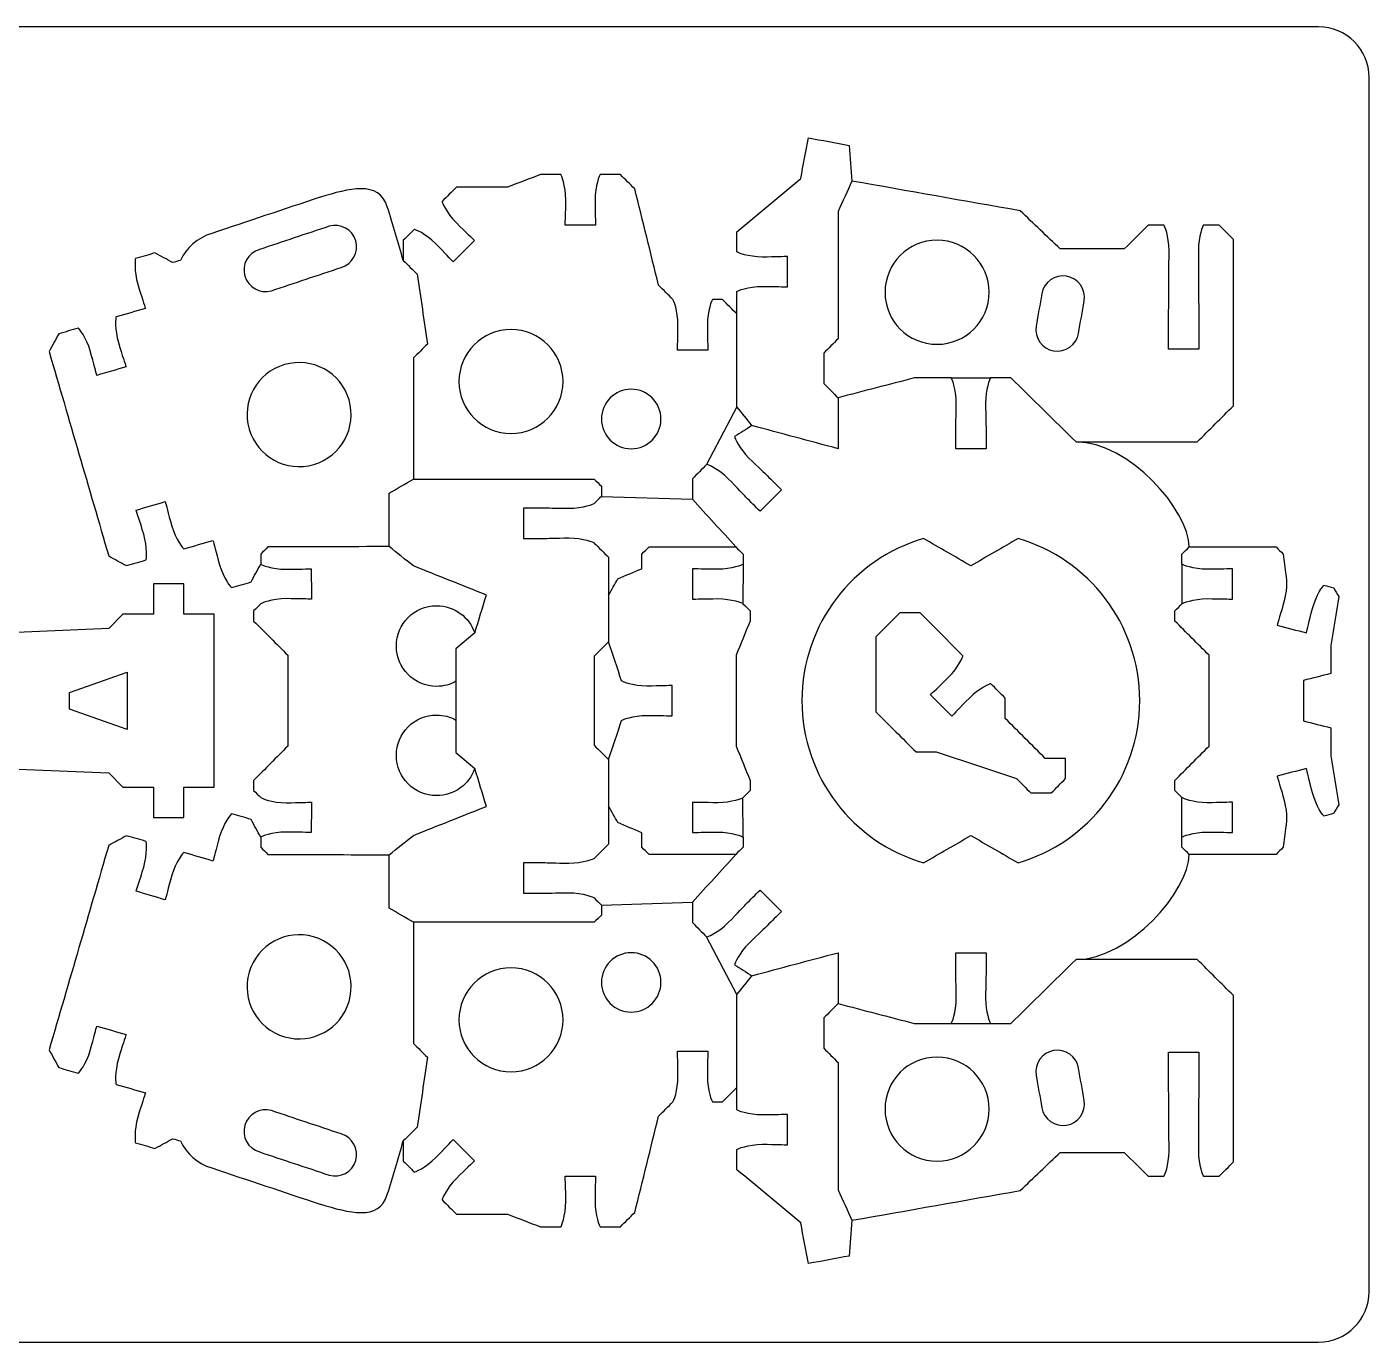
# Model space of a CAD drawing. Extents: x 0 to 680, y 0 to 410.
# Drawn here: x 87.4 to 220, y 0 to 130 of the extents above; entities that cross this region are included whole.
import ezdxf

# ---------------------------------------------------------------- set-up
doc = ezdxf.new("R2010")
doc.units = 0
doc.header["$MEASUREMENT"] = 0
doc.layers.add('DEFAULT', color=18, linetype='CONTINUOUS')

msp = doc.modelspace()

# ---------------------------------------------------------------- linework, layer by layer
at = {"layer": 'DEFAULT', "color": 1}
for points in [[(178.7, 95.31), (182.6, 95.31)], [(157.53, 92.44), (154.54, 86.75)], [(144.14, 83.6), (153.13, 83.33)], [(158.14, 76.89), (158.13, 72.99)], [(201.51, 76.89), (201.51, 72.98)], [(84.04, 56.74), (95.46, 56.27), (96.87, 54.86), (99.87, 54.86), (99.87, 51.86), (102.87, 51.86), (102.87, 54.86), (105.87, 54.86), (105.87, 71.95), (102.87, 71.95), (102.87, 74.94), (99.87, 74.94), (99.87, 71.95), (96.87, 71.95), (95.46, 70.53), (84.04, 70.03)], [(131.63, 70.1), (129.77, 68.54), (129.77, 58.27), (131.63, 56.71)], [(158.14, 49.92), (158.13, 53.82)], [(201.51, 49.92), (201.51, 53.83)], [(144.14, 43.21), (153.13, 43.48)], [(157.53, 34.37), (154.54, 40.06)], [(178.7, 31.5), (182.6, 31.51)]]:
    msp.add_lwpolyline(points, dxfattribs=at)
msp.add_lwpolyline([(97.27, 60.57), (91.6, 62.57), (91.6, 64.23), (97.27, 66.23)], close=True, dxfattribs=at)
for points, knots in [([(215, 0.01), (145, 0.01), (75, 0.01), (5, 0.01), (2.24, 0.01), (0.01, 2.25), (0.01, 5), (0.01, 45), (0.01, 85.01), (0.01, 125.01), (0.01, 127.77), (2.24, 130), (5, 130), (75, 130), (145, 130), (215, 130), (217.76, 130), (220, 127.77), (220, 125.01), (220, 85.01), (220, 45), (220, 5), (220, 2.25), (217.76, 0.01), (215, 0.01)], [0, 0, 0, 0, 595.271, 595.271, 595.271, 596.271, 596.271, 596.271, 936.431, 936.431, 936.431, 937.431, 937.431, 937.431, 1532.702, 1532.702, 1532.702, 1533.702, 1533.702, 1533.702, 1873.862, 1873.862, 1873.862, 1874.862, 1874.862, 1874.862, 1874.862]), ([(159.02, 90.59), (161.86, 89.83), (164.69, 89.07), (167.53, 88.31), (167.53, 89.98), (167.53, 91.66), (167.53, 93.34), (167.06, 93.81), (166.59, 94.29), (166.11, 94.76), (166.11, 95.76), (166.11, 96.76), (166.11, 97.76), (166.59, 98.23), (167.06, 98.7), (167.53, 99.17), (167.53, 103.37), (167.53, 107.56), (167.53, 111.76), (167.99, 112.76), (168.44, 113.76), (168.9, 114.76), (168.81, 115.94), (168.72, 117.11), (168.64, 118.29), (167.29, 118.54), (165.94, 118.79), (164.59, 119.04), (164.34, 117.69), (164.09, 116.34), (163.84, 115), (161.74, 113.25), (159.64, 111.5), (157.54, 109.76), (157.54, 109.09), (157.54, 108.42), (157.54, 107.76), (157.54, 107.7), (158.66, 107.26), (160.03, 107.25), (161.41, 107.25), (162.19, 107.3), (162.53, 107.3), (162.53, 106.3), (162.53, 105.3), (162.53, 104.3), (162.19, 104.3), (161.41, 104.35), (160.03, 104.35), (158.65, 104.35), (157.53, 103.9), (157.53, 103.85), (157.53, 100.05), (157.53, 96.25), (157.53, 92.44), (158.03, 91.83), (158.53, 91.21), (159.02, 90.59)], [6.736419, 6.736419, 6.736419, 6.736419, 31.701267, 31.701267, 31.701267, 45.981267, 45.981267, 45.981267, 51.652263, 51.652263, 51.652263, 60.151263, 60.151263, 60.151263, 65.82226, 65.82226, 65.82226, 101.50226, 101.50226, 101.50226, 110.865481, 110.865481, 110.865481, 120.88367, 120.88367, 120.88367, 132.542749, 132.542749, 132.542749, 144.207976, 144.207976, 144.207976, 167.436958, 167.436958, 167.436958, 173.106958, 173.106958, 173.106958, 174.106958, 174.106958, 174.106958, 175.106958, 175.106958, 175.106958, 183.596963, 183.596963, 183.596963, 184.596963, 184.596963, 184.596963, 185.596963, 185.596963, 185.596963, 217.938963, 217.938963, 217.938963, 224.675382, 224.675382, 224.675382, 224.675382]), ([(157.53, 101.63), (157.06, 102.1), (156.59, 102.57), (156.12, 103.04), (155.79, 103.04), (155.45, 103.04), (155.12, 103.04), (155.06, 103.04), (154.62, 101.93), (154.61, 100.54), (154.61, 99.16), (154.66, 98.39), (154.66, 98.04), (153.66, 98.05), (152.66, 98.05), (151.66, 98.05), (151.66, 98.39), (151.71, 99.17), (151.71, 100.55), (151.71, 101.92), (151.27, 103.05), (151.21, 103.05), (150.74, 103.52), (150.27, 103.99), (149.8, 104.46), (149.01, 107.64), (148.22, 110.81), (147.44, 113.99), (146.97, 114.46), (146.49, 114.93), (146.02, 115.4), (145.36, 115.4), (144.69, 115.4), (144.02, 115.4), (143.96, 115.4), (143.52, 114.28), (143.52, 112.91), (143.52, 111.52), (143.56, 110.75), (143.56, 110.4), (142.56, 110.41), (141.56, 110.41), (140.57, 110.41), (140.57, 110.75), (140.62, 111.53), (140.62, 112.91), (140.62, 114.29), (140.17, 115.41), (140.12, 115.41), (139.45, 115.41), (138.78, 115.41), (138.12, 115.41), (137.04, 114.99), (135.96, 114.58), (134.88, 114.16), (133.19, 114.16), (131.51, 114.16), (129.82, 114.16), (129.35, 113.69), (128.88, 113.22), (128.41, 112.75), (128.36, 112.71), (128.84, 111.6), (129.81, 110.62), (130.79, 109.65), (131.38, 109.13), (131.61, 108.89), (130.91, 108.19), (130.2, 107.48), (129.49, 106.77), (129.25, 107.01), (128.74, 107.6), (127.76, 108.58), (126.79, 109.55), (125.68, 110.03), (125.64, 109.99), (125.29, 109.63), (124.93, 109.28), (124.57, 108.92), (124.57, 108.26), (124.57, 107.59), (124.57, 106.92), (125.03, 106.46), (125.49, 106.01), (125.95, 105.55), (126.28, 103.25), (126.62, 100.95), (126.95, 98.65), (126.49, 98.19), (126.03, 97.74), (125.57, 97.28), (125.57, 93.29), (125.57, 89.3), (125.57, 85.31)], [0, 0, 0, 0, 5.671704, 5.671704, 5.671704, 8.511704, 8.511704, 8.511704, 9.511704, 9.511704, 9.511704, 10.511704, 10.511704, 10.511704, 19.000725, 19.000725, 19.000725, 20.000725, 20.000725, 20.000725, 21.000725, 21.000725, 21.000725, 26.672428, 26.672428, 26.672428, 54.498366, 54.498366, 54.498366, 60.162296, 60.162296, 60.162296, 65.832296, 65.832296, 65.832296, 66.832296, 66.832296, 66.832296, 67.832296, 67.832296, 67.832296, 76.323301, 76.323301, 76.323301, 77.323301, 77.323301, 77.323301, 78.323301, 78.323301, 78.323301, 83.993301, 83.993301, 83.993301, 93.836652, 93.836652, 93.836652, 108.166652, 108.166652, 108.166652, 113.838355, 113.838355, 113.838355, 114.838355, 114.838355, 114.838355, 115.838355, 115.838355, 115.838355, 124.331419, 124.331419, 124.331419, 125.331419, 125.331419, 125.331419, 126.331419, 126.331419, 126.331419, 130.610837, 130.610837, 130.610837, 136.280837, 136.280837, 136.280837, 141.796977, 141.796977, 141.796977, 161.541839, 161.541839, 161.541839, 167.057979, 167.057979, 167.057979, 200.977979, 200.977979, 200.977979, 200.977979]), ([(124.57, 106.92), (124.05, 108.68), (123.52, 110.44), (122.99, 112.2), (122.2, 114.91), (119.11, 113.97), (116.4, 113.18), (116.38, 113.17), (116.36, 113.17), (116.34, 113.16), (112.78, 111.97), (109.21, 110.78), (105.65, 109.59), (104.23, 109.16), (103.14, 108.16), (102.54, 106.92), (102.29, 106.84), (102.04, 106.77), (101.79, 106.7), (101.2, 107.02), (100.62, 107.34), (100.03, 107.66), (99.39, 107.47), (98.75, 107.29), (98.11, 107.1), (98.06, 107.08), (97.95, 105.88), (98.34, 104.56), (98.72, 103.23), (98.99, 102.5), (99.08, 102.17), (98.13, 101.89), (97.17, 101.61), (96.21, 101.33), (96.21, 101.33), (96.2, 101.33), (96.2, 101.33), (96.15, 101.31), (96.03, 100.11), (96.42, 98.79), (96.81, 97.46), (97.08, 96.73), (97.17, 96.4), (96.21, 96.12), (95.25, 95.84), (94.29, 95.56), (94.19, 95.88), (94.02, 96.64), (93.64, 97.97), (93.25, 99.3), (92.51, 100.24), (92.45, 100.23), (91.81, 100.04), (91.17, 99.85), (90.53, 99.67), (90.21, 99.08), (89.89, 98.5), (89.57, 97.91), (91.53, 91.18), (93.5, 84.45), (95.46, 77.71), (96.05, 77.39), (96.63, 77.07), (97.22, 76.75), (97.86, 76.94), (98.5, 77.12), (99.14, 77.31), (99.19, 77.33), (99.3, 78.53), (98.92, 79.85), (98.53, 81.18), (98.26, 81.91), (98.17, 82.24), (99.13, 82.52), (100.08, 82.8), (101.04, 83.08), (101.14, 82.75), (101.31, 81.99), (101.7, 80.66), (102.09, 79.34), (102.83, 78.39), (102.89, 78.41), (103.84, 78.69), (104.8, 78.97), (105.76, 79.25), (105.86, 78.93), (106.03, 78.16), (106.41, 76.84), (106.81, 75.51), (107.54, 74.56), (107.6, 74.58), (108.24, 74.77), (108.88, 74.95), (109.52, 75.14), (109.84, 75.72), (110.16, 76.31), (110.48, 76.89)], [0, 0, 0, 0, 15.617263, 15.617263, 15.617263, 16.617263, 16.617263, 16.617263, 16.776743, 16.776743, 16.776743, 48.74042, 48.74042, 48.74042, 49.74042, 49.74042, 49.74042, 51.95182, 51.95182, 51.95182, 57.622081, 57.622081, 57.622081, 63.291721, 63.291721, 63.291721, 64.291721, 64.291721, 64.291721, 65.291721, 65.291721, 65.291721, 73.780247, 73.780247, 73.780247, 73.810331, 73.810331, 73.810331, 74.810331, 74.810331, 74.810331, 75.810331, 75.810331, 75.810331, 84.299139, 84.299139, 84.299139, 85.299139, 85.299139, 85.299139, 86.299139, 86.299139, 86.299139, 91.967139, 91.967139, 91.967139, 97.632681, 97.632681, 97.632681, 157.281201, 157.281201, 157.281201, 162.945893, 162.945893, 162.945893, 168.616773, 168.616773, 168.616773, 169.616773, 169.616773, 169.616773, 170.616773, 170.616773, 170.616773, 179.109138, 179.109138, 179.109138, 180.109138, 180.109138, 180.109138, 181.109138, 181.109138, 181.109138, 189.601106, 189.601106, 189.601106, 190.601106, 190.601106, 190.601106, 191.601106, 191.601106, 191.601106, 197.270066, 197.270066, 197.270066, 202.934846, 202.934846, 202.934846, 202.934846]), ([(191.04, 88.98), (195.03, 88.98), (199.03, 88.98), (203.02, 88.98), (204.21, 90.17), (205.4, 91.36), (206.59, 92.55), (206.59, 98.03), (206.59, 103.51), (206.59, 108.99), (206.12, 109.47), (205.65, 109.94), (205.17, 110.41), (204.66, 110.41), (204.15, 110.41), (203.64, 110.41), (203.58, 110.41), (203.13, 109.29), (203.13, 107.91), (203.13, 106.52), (203.18, 100.47), (203.17, 100.13), (203.17, 99.47), (203.17, 98.8), (203.17, 98.14), (202.17, 98.14), (201.18, 98.14), (200.18, 98.14), (200.18, 98.8), (200.18, 99.47), (200.18, 100.14), (200.18, 100.48), (200.23, 106.52), (200.23, 107.91), (200.23, 109.28), (199.78, 110.41), (199.73, 110.41), (199.21, 110.41), (198.69, 110.41), (198.18, 110.41), (197.39, 109.62), (196.6, 108.83), (195.81, 108.05), (193.7, 108.05), (191.59, 108.05), (189.48, 108.05), (188.17, 109.3), (186.85, 110.56), (185.53, 111.82), (179.99, 112.8), (174.45, 113.78), (168.9, 114.76)], [0, 0, 0, 0, 33.974, 33.974, 33.974, 48.270992, 48.270992, 48.270992, 94.880992, 94.880992, 94.880992, 100.551988, 100.551988, 100.551988, 104.921988, 104.921988, 104.921988, 105.921988, 105.921988, 105.921988, 106.921988, 106.921988, 106.921988, 112.582988, 112.582988, 112.582988, 121.081988, 121.081988, 121.081988, 126.751997, 126.751997, 126.751997, 127.751997, 127.751997, 127.751997, 128.751997, 128.751997, 128.751997, 133.150997, 133.150997, 133.150997, 142.626228, 142.626228, 142.626228, 160.568228, 160.568228, 160.568228, 176.063398, 176.063398, 176.063398, 223.935697, 223.935697, 223.935697, 223.935697]), ([(117.24, 110.3), (118.36, 110.63), (119.54, 109.98), (119.87, 108.85), (120.2, 107.73), (119.55, 106.55), (118.43, 106.22), (116.13, 105.46), (113.83, 104.69), (111.54, 103.92), (110.41, 103.6), (109.24, 104.24), (108.91, 105.37), (108.58, 106.49), (109.22, 107.67), (110.35, 108), (112.65, 108.76), (114.94, 109.53), (117.24, 110.3)], [20.587061, 20.587061, 20.587061, 20.587061, 21.587061, 21.587061, 21.587061, 22.587061, 22.587061, 22.587061, 43.171908, 43.171908, 43.171908, 44.171908, 44.171908, 44.171908, 45.171908, 45.171908, 45.171908, 65.758968, 65.758968, 65.758968, 65.758968]), ([(177.31, 98.63), (174.47, 98.63), (172.17, 100.93), (172.17, 103.77), (172.17, 106.61), (174.47, 108.92), (177.31, 108.92), (180.15, 108.92), (182.45, 106.61), (182.45, 103.77), (182.45, 100.93), (180.15, 98.63), (177.31, 98.63)], [1, 1, 1, 1, 2, 2, 2, 3, 3, 3, 4, 4, 4, 5, 5, 5, 5]), ([(191.84, 102.91), (191.66, 101.84), (191.47, 100.77), (191.29, 99.71), (191.09, 98.55), (189.99, 97.78), (188.83, 97.98), (187.68, 98.18), (186.9, 99.28), (187.1, 100.43), (187.29, 101.5), (187.47, 102.56), (187.66, 103.63), (187.86, 104.79), (188.95, 105.56), (190.11, 105.36), (191.26, 105.16), (192.04, 104.06), (191.84, 102.91)], [0, 0, 0, 0, 9.214562, 9.214562, 9.214562, 10.214562, 10.214562, 10.214562, 11.214562, 11.214562, 11.214562, 20.430451, 20.430451, 20.430451, 21.430451, 21.430451, 21.430451, 22.430451, 22.430451, 22.430451, 22.430451]), ([(135.21, 89.81), (132.37, 89.81), (130.07, 92.11), (130.07, 94.95), (130.07, 97.79), (132.37, 100.09), (135.21, 100.09), (138.05, 100.09), (140.35, 97.79), (140.35, 94.95), (140.35, 92.11), (138.05, 89.81), (135.21, 89.81)], [1, 1, 1, 1, 2, 2, 2, 3, 3, 3, 4, 4, 4, 5, 5, 5, 5]), ([(112.83, 96.62), (115.56, 97.42), (118.41, 95.85), (119.21, 93.13), (120, 90.4), (118.44, 87.54), (115.72, 86.75), (112.99, 85.95), (110.13, 87.52), (109.34, 90.25), (108.54, 92.97), (110.11, 95.83), (112.83, 96.62)], [1, 1, 1, 1, 2, 2, 2, 3, 3, 3, 4, 4, 4, 5, 5, 5, 5]), ([(147.09, 88.31), (145.47, 88.31), (144.15, 89.62), (144.15, 91.24), (144.15, 92.87), (145.47, 94.18), (147.09, 94.18), (148.71, 94.18), (150.03, 92.87), (150.03, 91.24), (150.03, 89.62), (148.71, 88.31), (147.09, 88.31)], [1, 1, 1, 1, 2, 2, 2, 3, 3, 3, 4, 4, 4, 5, 5, 5, 5]), ([(202.22, 78.6), (202.22, 82.22), (196.29, 88.98), (191.04, 88.98), (188.89, 91.09), (186.75, 93.2), (184.6, 95.3), (183.94, 95.3), (183.27, 95.3), (182.6, 95.31), (182.52, 95.24), (182.1, 94.14), (182.11, 92.81), (182.1, 91.43), (182.15, 90.65), (182.15, 90.31), (182.15, 89.64), (182.15, 88.98), (182.15, 88.31), (181.16, 88.31), (180.16, 88.31), (179.16, 88.31), (179.16, 88.98), (179.16, 89.64), (179.16, 90.3), (179.15, 90.65), (179.2, 91.42), (179.2, 92.81), (179.2, 94.19), (178.76, 95.31), (178.7, 95.31), (177.48, 95.31), (176.27, 95.3), (175.05, 95.3), (172.54, 94.65), (170.04, 94), (167.53, 93.34)], [0, 0, 0, 0, 1, 1, 1, 26.563702, 26.563702, 26.563702, 32.247914, 32.247914, 32.247914, 33.247914, 33.247914, 33.247914, 34.247914, 34.247914, 34.247914, 39.907923, 39.907923, 39.907923, 48.395923, 48.395923, 48.395923, 54.044932, 54.044932, 54.044932, 55.044932, 55.044932, 55.044932, 56.044932, 56.044932, 56.044932, 66.384938, 66.384938, 66.384938, 88.416784, 88.416784, 88.416784, 88.416784]), ([(159.02, 90.59), (158.45, 90.23), (157.88, 89.87), (157.3, 89.51), (157.3, 89.4), (157.78, 88.33), (158.72, 87.39), (159.7, 86.41), (160.28, 85.9), (160.52, 85.65), (161, 85.18), (161.47, 84.72), (161.94, 84.25), (161.23, 83.54), (160.53, 82.83), (159.82, 82.13), (159.35, 82.6), (158.88, 83.06), (158.41, 83.53), (158.16, 83.77), (157.65, 84.36), (156.67, 85.34), (155.69, 86.31), (154.59, 86.79), (154.54, 86.75), (154.07, 86.28), (153.6, 85.8), (153.13, 85.33), (153.13, 84.67), (153.13, 84), (153.13, 83.33), (154.56, 81.75), (156, 80.18), (157.43, 78.6)], [0, 0, 0, 0, 5.807792, 5.807792, 5.807792, 6.807792, 6.807792, 6.807792, 7.807792, 7.807792, 7.807792, 13.465373, 13.465373, 13.465373, 21.965504, 21.965504, 21.965504, 27.615291, 27.615291, 27.615291, 28.615291, 28.615291, 28.615291, 29.615291, 29.615291, 29.615291, 35.285581, 35.285581, 35.285581, 40.955581, 40.955581, 40.955581, 59.080481, 59.080481, 59.080481, 59.080481]), ([(129.77, 65.32), (129.2, 65), (128.55, 64.82), (127.86, 64.82), (125.66, 64.82), (123.88, 66.61), (123.88, 68.81), (123.88, 71.01), (125.66, 72.79), (127.86, 72.79), (129.61, 72.79), (131.09, 71.67), (131.63, 70.1), (132.01, 71.35), (132.4, 72.6), (132.78, 73.85), (130.38, 74.81), (127.98, 75.76), (125.57, 76.72), (124.77, 77.36), (123.96, 78), (123.16, 78.64), (123.16, 80.39), (123.16, 82.14), (123.16, 83.9), (123.96, 84.37), (124.77, 84.84), (125.57, 85.31), (131.53, 85.31), (137.48, 85.31), (143.43, 85.31), (143.67, 85.08), (143.9, 84.84), (144.14, 84.61), (144.14, 84.27), (144.14, 83.94), (144.14, 83.6), (143.9, 83.37), (143.67, 83.13), (143.43, 82.9), (143.43, 82.84), (142.31, 82.39), (140.93, 82.39), (139.55, 82.39), (138.77, 82.44), (138.43, 82.44), (137.77, 82.44), (137.1, 82.44), (136.44, 82.44), (136.44, 81.44), (136.44, 80.44), (136.44, 79.44), (137.1, 79.44), (137.77, 79.44), (138.44, 79.44), (138.77, 79.44), (139.55, 79.49), (140.94, 79.49), (142.31, 79.49), (143.43, 79.05), (143.43, 78.99), (143.91, 78.52), (144.38, 78.05), (144.85, 77.58), (144.85, 74.79), (144.85, 72.01), (144.85, 69.22), (144.37, 68.75), (143.9, 68.28), (143.43, 67.81), (143.43, 64.87), (143.43, 61.94), (143.43, 59), (143.9, 58.53), (144.37, 58.06), (144.85, 57.59), (144.85, 54.8), (144.85, 52.02), (144.85, 49.23), (144.38, 48.76), (143.91, 48.29), (143.43, 47.82), (143.43, 47.76), (142.31, 47.32), (140.94, 47.32), (139.55, 47.32), (138.77, 47.37), (138.44, 47.37), (137.77, 47.37), (137.1, 47.37), (136.44, 47.37), (136.44, 46.37), (136.44, 45.37), (136.44, 44.37), (137.1, 44.37), (137.77, 44.37), (138.43, 44.37), (138.77, 44.37), (139.55, 44.42), (140.93, 44.42), (142.31, 44.42), (143.43, 43.97), (143.43, 43.91), (143.67, 43.68), (143.9, 43.44), (144.14, 43.21), (144.14, 42.87), (144.14, 42.54), (144.14, 42.2), (143.9, 41.97), (143.67, 41.73), (143.43, 41.5), (137.48, 41.5), (131.53, 41.5), (125.57, 41.5), (124.77, 41.97), (123.96, 42.44), (123.16, 42.91), (123.16, 44.67), (123.16, 46.42), (123.16, 48.17), (123.96, 48.81), (124.77, 49.45), (125.57, 50.09), (127.98, 51.05), (130.38, 52), (132.78, 52.96), (132.4, 54.21), (132.01, 55.46), (131.63, 56.71), (131.09, 55.14), (129.61, 54.02), (127.86, 54.02), (125.66, 54.02), (123.88, 55.8), (123.88, 58), (123.88, 60.2), (125.66, 61.99), (127.86, 61.99), (128.55, 61.99), (129.2, 61.81), (129.77, 61.49)], [0, 0, 0, 0, 1, 1, 1, 2, 2, 2, 3, 3, 3, 4, 4, 4, 15.110784, 15.110784, 15.110784, 37.114214, 37.114214, 37.114214, 45.848619, 45.848619, 45.848619, 60.760619, 60.760619, 60.760619, 68.691996, 68.691996, 68.691996, 119.313996, 119.313996, 119.313996, 122.142423, 122.142423, 122.142423, 124.982423, 124.982423, 124.982423, 127.810851, 127.810851, 127.810851, 128.810851, 128.810851, 128.810851, 129.810851, 129.810851, 129.810851, 135.467851, 135.467851, 135.467851, 143.967851, 143.967851, 143.967851, 149.636859, 149.636859, 149.636859, 150.636859, 150.636859, 150.636859, 151.636859, 151.636859, 151.636859, 157.31927, 157.31927, 157.31927, 181.00527, 181.00527, 181.00527, 186.662124, 186.662124, 186.662124, 211.642124, 211.642124, 211.642124, 217.298979, 217.298979, 217.298979, 240.994979, 240.994979, 240.994979, 246.666682, 246.666682, 246.666682, 247.666682, 247.666682, 247.666682, 248.666682, 248.666682, 248.666682, 254.335691, 254.335691, 254.335691, 262.835691, 262.835691, 262.835691, 268.492691, 268.492691, 268.492691, 269.492691, 269.492691, 269.492691, 270.492691, 270.492691, 270.492691, 273.321118, 273.321118, 273.321118, 276.161118, 276.161118, 276.161118, 278.989545, 278.989545, 278.989545, 329.611545, 329.611545, 329.611545, 337.542923, 337.542923, 337.542923, 352.454923, 352.454923, 352.454923, 361.189328, 361.189328, 361.189328, 383.192758, 383.192758, 383.192758, 394.304497, 394.304497, 394.304497, 395.304497, 395.304497, 395.304497, 396.304497, 396.304497, 396.304497, 397.304497, 397.304497, 397.304497, 398.304497, 398.304497, 398.304497, 398.304497]), ([(123.16, 78.64), (119.17, 78.62), (115.18, 78.61), (111.19, 78.6), (110.96, 78.36), (110.72, 78.13), (110.48, 77.89), (110.48, 77.56), (110.48, 77.22), (110.48, 76.89), (110.48, 76.84), (111.61, 76.39), (112.98, 76.39), (114.37, 76.39), (115.14, 76.44), (115.48, 76.44), (115.48, 75.44), (115.48, 74.44), (115.49, 73.44), (115.14, 73.44), (114.37, 73.49), (112.99, 73.49), (111.6, 73.49), (110.49, 73.04), (110.49, 72.98), (110.25, 72.75), (110.02, 72.51), (109.78, 72.28), (109.78, 71.94), (109.78, 71.61), (109.78, 71.28), (110.91, 70.15), (112.03, 69.03), (113.15, 67.9), (113.15, 64.9), (113.15, 61.91), (113.15, 58.91), (112.03, 57.78), (110.91, 56.66), (109.78, 55.53), (109.78, 55.2), (109.78, 54.87), (109.78, 54.53), (110.02, 54.3), (110.25, 54.06), (110.49, 53.83), (110.49, 53.77), (111.6, 53.32), (112.99, 53.32), (114.37, 53.32), (115.14, 53.37), (115.49, 53.37), (115.48, 52.37), (115.48, 51.37), (115.48, 50.37), (115.14, 50.37), (114.37, 50.42), (112.98, 50.42), (111.61, 50.42), (110.48, 49.97), (110.48, 49.92), (110.48, 49.59), (110.48, 49.25), (110.48, 48.92), (110.72, 48.68), (110.96, 48.45), (111.19, 48.21), (115.18, 48.2), (119.17, 48.19), (123.16, 48.17)], [0, 0, 0, 0, 33.917159, 33.917159, 33.917159, 36.758314, 36.758314, 36.758314, 39.588314, 39.588314, 39.588314, 40.588314, 40.588314, 40.588314, 41.588314, 41.588314, 41.588314, 50.07834, 50.07834, 50.07834, 51.07834, 51.07834, 51.07834, 52.07834, 52.07834, 52.07834, 54.906768, 54.906768, 54.906768, 57.737768, 57.737768, 57.737768, 71.264015, 71.264015, 71.264015, 96.764015, 96.764015, 96.764015, 110.290263, 110.290263, 110.290263, 113.120263, 113.120263, 113.120263, 115.94869, 115.94869, 115.94869, 116.94869, 116.94869, 116.94869, 117.94869, 117.94869, 117.94869, 126.438716, 126.438716, 126.438716, 127.438716, 127.438716, 127.438716, 128.438716, 128.438716, 128.438716, 131.268716, 131.268716, 131.268716, 134.110579, 134.110579, 134.110579, 168.027738, 168.027738, 168.027738, 168.027738]), ([(144.85, 73.83), (145.16, 74.38), (145.47, 74.92), (145.78, 75.46), (146.57, 75.79), (147.35, 76.12), (148.14, 76.45), (148.14, 76.93), (148.14, 77.41), (148.14, 77.89), (148.38, 78.13), (148.61, 78.36), (148.85, 78.6), (151.71, 78.6), (154.57, 78.6), (157.43, 78.6), (157.66, 78.36), (157.9, 78.13), (158.14, 77.89), (158.14, 77.56), (158.14, 77.23), (158.14, 76.89), (158.14, 76.84), (157.02, 76.39), (155.64, 76.39), (154.26, 76.39), (153.48, 76.44), (153.14, 76.44), (153.14, 75.45), (153.14, 74.45), (153.14, 73.45), (153.48, 73.44), (154.25, 73.49), (155.64, 73.49), (157.02, 73.49), (158.13, 73.05), (158.13, 72.99), (158.37, 72.75), (158.6, 72.52), (158.84, 72.28), (158.84, 71.95), (158.84, 71.61), (158.84, 71.28), (158.38, 70.16), (157.92, 69.03), (157.47, 67.91), (157.47, 64.91), (157.47, 61.9), (157.47, 58.9), (157.92, 57.78), (158.38, 56.66), (158.84, 55.53), (158.84, 55.2), (158.84, 54.86), (158.84, 54.53), (158.6, 54.29), (158.37, 54.06), (158.13, 53.82), (158.13, 53.76), (157.02, 53.32), (155.64, 53.32), (154.25, 53.32), (153.48, 53.36), (153.14, 53.36), (153.14, 52.36), (153.14, 51.36), (153.14, 50.37), (153.48, 50.37), (154.26, 50.42), (155.64, 50.42), (157.02, 50.42), (158.14, 49.97), (158.14, 49.92), (158.14, 49.58), (158.14, 49.25), (158.14, 48.92), (157.9, 48.68), (157.66, 48.45), (157.43, 48.21), (154.57, 48.21), (151.71, 48.21), (148.85, 48.21), (148.61, 48.45), (148.38, 48.68), (148.14, 48.92), (148.14, 49.4), (148.14, 49.88), (148.14, 50.36), (147.35, 50.69), (146.57, 51.02), (145.78, 51.35), (145.47, 51.89), (145.16, 52.43), (144.85, 52.98)], [0, 0, 0, 0, 5.320279, 5.320279, 5.320279, 12.563611, 12.563611, 12.563611, 16.663611, 16.663611, 16.663611, 19.499118, 19.499118, 19.499118, 43.819118, 43.819118, 43.819118, 46.653916, 46.653916, 46.653916, 49.493916, 49.493916, 49.493916, 50.493916, 50.493916, 50.493916, 51.493916, 51.493916, 51.493916, 59.981939, 59.981939, 59.981939, 60.981939, 60.981939, 60.981939, 61.981939, 61.981939, 61.981939, 64.810366, 64.810366, 64.810366, 67.650366, 67.650366, 67.650366, 77.972422, 77.972422, 77.972422, 103.491422, 103.491422, 103.491422, 113.813477, 113.813477, 113.813477, 116.653477, 116.653477, 116.653477, 119.481904, 119.481904, 119.481904, 120.481904, 120.481904, 120.481904, 121.481904, 121.481904, 121.481904, 129.971927, 129.971927, 129.971927, 130.971927, 130.971927, 130.971927, 131.971927, 131.971927, 131.971927, 134.811927, 134.811927, 134.811927, 137.646726, 137.646726, 137.646726, 161.966726, 161.966726, 161.966726, 164.802233, 164.802233, 164.802233, 168.902233, 168.902233, 168.902233, 176.145177, 176.145177, 176.145177, 181.466322, 181.466322, 181.466322, 181.466322]), ([(163.96, 63.41), (163.96, 71), (169.04, 77.41), (175.98, 79.43), (177.54, 78.53), (179.09, 77.63), (180.65, 76.73), (182.2, 77.63), (183.76, 78.53), (185.31, 79.43), (192.26, 77.41), (197.33, 71), (197.33, 63.41), (197.33, 55.81), (192.26, 49.4), (185.31, 47.38), (183.76, 48.28), (182.2, 49.18), (180.65, 50.08), (179.09, 49.18), (177.54, 48.28), (175.98, 47.38), (169.04, 49.4), (163.96, 55.81), (163.96, 63.41)], [0, 0, 0, 0, 1, 1, 1, 16.271089, 16.271089, 16.271089, 31.550837, 31.550837, 31.550837, 32.550837, 32.550837, 32.550837, 33.550837, 33.550837, 33.550837, 48.830586, 48.830586, 48.830586, 64.101675, 64.101675, 64.101675, 65.101675, 65.101675, 65.101675, 65.101675]), ([(213.51, 65.4), (214.41, 65.63), (215.31, 65.86), (216.21, 66.09), (216.21, 67.01), (216.21, 67.93), (216.21, 68.85), (216.48, 70.46), (216.74, 72.07), (217, 73.69), (216.84, 73.97), (216.67, 74.26), (216.5, 74.55), (216.18, 74.64), (215.86, 74.72), (215.54, 74.81), (215.47, 74.81), (214.76, 73.85), (214.41, 72.52), (214.05, 71.19), (213.9, 70.43), (213.81, 70.1), (212.85, 70.36), (211.88, 70.61), (210.92, 70.87), (211, 71.2), (211.25, 71.94), (211.61, 73.27), (211.96, 74.61), (211.82, 75.8), (211.77, 75.82), (211.68, 76.51), (211.59, 77.2), (211.51, 77.89), (211.27, 78.13), (211.03, 78.36), (210.8, 78.6), (207.94, 78.6), (205.08, 78.6), (202.22, 78.6), (201.98, 78.36), (201.74, 78.13), (201.51, 77.89), (201.51, 77.56), (201.51, 77.22), (201.51, 76.89), (201.51, 76.84), (202.63, 76.39), (204, 76.39), (205.39, 76.39), (206.16, 76.44), (206.5, 76.44), (206.5, 75.44), (206.51, 74.44), (206.51, 73.44), (206.17, 73.44), (205.39, 73.49), (204.01, 73.49), (202.63, 73.49), (201.51, 73.04), (201.51, 72.98), (201.28, 72.75), (201.04, 72.51), (200.81, 72.28), (200.81, 71.94), (200.81, 71.61), (200.81, 71.28), (201.93, 70.15), (203.05, 69.03), (204.18, 67.9), (204.18, 64.9), (204.18, 61.91), (204.18, 58.91), (203.05, 57.78), (201.93, 56.66), (200.81, 55.53), (200.81, 55.2), (200.81, 54.87), (200.81, 54.53), (201.04, 54.3), (201.28, 54.06), (201.51, 53.83), (201.51, 53.77), (202.63, 53.32), (204.01, 53.32), (205.39, 53.32), (206.17, 53.37), (206.51, 53.37), (206.51, 52.37), (206.5, 51.37), (206.5, 50.37), (206.16, 50.37), (205.39, 50.42), (204, 50.42), (202.63, 50.42), (201.51, 49.97), (201.51, 49.92), (201.51, 49.59), (201.51, 49.25), (201.51, 48.92), (201.74, 48.68), (201.98, 48.45), (202.22, 48.21), (205.08, 48.21), (207.94, 48.21), (210.8, 48.21), (211.03, 48.45), (211.27, 48.68), (211.51, 48.92), (211.59, 49.61), (211.68, 50.3), (211.77, 50.99), (211.82, 51.01), (211.96, 52.2), (211.61, 53.54), (211.25, 54.87), (211, 55.61), (210.92, 55.94), (211.88, 56.2), (212.85, 56.45), (213.81, 56.71), (213.9, 56.38), (214.05, 55.62), (214.41, 54.29), (214.76, 52.96), (215.47, 52), (215.54, 52), (215.86, 52.09), (216.18, 52.18), (216.5, 52.26), (216.67, 52.55), (216.84, 52.84), (217, 53.12), (216.74, 54.74), (216.48, 56.35), (216.21, 57.96), (216.21, 58.88), (216.21, 59.8), (216.21, 60.72), (215.31, 60.95), (214.41, 61.18), (213.51, 61.41), (213.51, 62.74), (213.51, 64.07), (213.51, 65.4)], [0, 0, 0, 0, 7.916718, 7.916718, 7.916718, 15.725718, 15.725718, 15.725718, 29.618795, 29.618795, 29.618795, 32.449559, 32.449559, 32.449559, 35.286103, 35.286103, 35.286103, 36.286103, 36.286103, 36.286103, 37.286103, 37.286103, 37.286103, 45.779635, 45.779635, 45.779635, 46.779635, 46.779635, 46.779635, 47.779635, 47.779635, 47.779635, 53.705892, 53.705892, 53.705892, 56.548461, 56.548461, 56.548461, 80.868461, 80.868461, 80.868461, 83.711737, 83.711737, 83.711737, 86.541737, 86.541737, 86.541737, 87.541737, 87.541737, 87.541737, 88.541737, 88.541737, 88.541737, 97.031763, 97.031763, 97.031763, 98.031763, 98.031763, 98.031763, 99.031763, 99.031763, 99.031763, 101.860191, 101.860191, 101.860191, 104.690191, 104.690191, 104.690191, 118.215732, 118.215732, 118.215732, 143.715732, 143.715732, 143.715732, 157.241273, 157.241273, 157.241273, 160.072273, 160.072273, 160.072273, 162.9007, 162.9007, 162.9007, 163.9007, 163.9007, 163.9007, 164.9007, 164.9007, 164.9007, 173.390726, 173.390726, 173.390726, 174.390726, 174.390726, 174.390726, 175.390726, 175.390726, 175.390726, 178.220726, 178.220726, 178.220726, 181.063296, 181.063296, 181.063296, 205.383296, 205.383296, 205.383296, 208.225158, 208.225158, 208.225158, 214.152407, 214.152407, 214.152407, 215.152407, 215.152407, 215.152407, 216.152407, 216.152407, 216.152407, 224.645682, 224.645682, 224.645682, 225.645682, 225.645682, 225.645682, 226.645682, 226.645682, 226.645682, 229.482226, 229.482226, 229.482226, 232.312124, 232.312124, 232.312124, 246.206189, 246.206189, 246.206189, 254.017189, 254.017189, 254.017189, 261.933411, 261.933411, 261.933411, 273.253411, 273.253411, 273.253411, 273.253411]), ([(173.63, 72.08), (174.29, 72.08), (174.96, 72.08), (175.63, 72.08), (177.04, 70.67), (178.46, 69.26), (179.87, 67.85), (179.91, 67.81), (179.43, 66.7), (178.45, 65.73), (177.47, 64.75), (176.89, 64.24), (176.65, 64), (177.35, 63.29), (178.06, 62.58), (178.76, 61.87), (179, 62.11), (179.52, 62.7), (180.5, 63.67), (181.48, 64.65), (182.58, 65.12), (182.62, 65.08), (183.09, 64.61), (183.57, 64.13), (184.04, 63.66), (184.04, 63), (184.04, 62.33), (184.04, 61.66), (185.36, 60.34), (186.68, 59.02), (188, 57.7), (188.67, 57.7), (189.33, 57.7), (190, 57.7), (190, 57.03), (190, 56.37), (190, 55.7), (189.53, 55.23), (189.06, 54.76), (188.59, 54.29), (187.92, 54.29), (187.25, 54.29), (186.58, 54.29), (186.11, 54.76), (185.64, 55.23), (185.17, 55.7), (182.52, 56.58), (179.87, 57.46), (177.23, 58.34), (176.56, 58.34), (175.89, 58.34), (175.23, 58.34), (173.9, 59.67), (172.57, 61), (171.25, 62.32), (171.25, 64.78), (171.25, 67.24), (171.25, 69.7), (172.04, 70.5), (172.83, 71.29), (173.63, 72.08)], [9.545942, 9.545942, 9.545942, 9.545942, 15.216942, 15.216942, 15.216942, 32.209426, 32.209426, 32.209426, 33.209426, 33.209426, 33.209426, 34.209426, 34.209426, 34.209426, 42.708153, 42.708153, 42.708153, 43.708153, 43.708153, 43.708153, 44.708153, 44.708153, 44.708153, 50.37915, 50.37915, 50.37915, 56.04915, 56.04915, 56.04915, 71.932182, 71.932182, 71.932182, 77.602182, 77.602182, 77.602182, 83.271182, 83.271182, 83.271182, 88.942179, 88.942179, 88.942179, 94.613179, 94.613179, 94.613179, 100.284175, 100.284175, 100.284175, 124.015176, 124.015176, 124.015176, 129.688176, 129.688176, 129.688176, 145.646164, 145.646164, 145.646164, 166.556164, 166.556164, 166.556164, 176.102105, 176.102105, 176.102105, 176.102105]), ([(144.85, 57.59), (145.28, 58.88), (145.71, 60.16), (146.14, 61.45), (146.14, 61.5), (147.26, 61.95), (148.64, 61.95), (150.02, 61.95), (150.8, 61.9), (151.14, 61.9), (151.14, 62.9), (151.14, 63.9), (151.14, 64.9), (150.8, 64.9), (150.02, 64.85), (148.64, 64.85), (147.26, 64.85), (146.14, 65.3), (146.14, 65.36), (145.71, 66.65), (145.28, 67.93), (144.85, 69.22)], [0, 0, 0, 0, 11.547705, 11.547705, 11.547705, 12.547705, 12.547705, 12.547705, 13.547705, 13.547705, 13.547705, 22.038711, 22.038711, 22.038711, 23.038711, 23.038711, 23.038711, 24.038711, 24.038711, 24.038711, 35.588313, 35.588313, 35.588313, 35.588313]), ([(110.48, 49.92), (110.16, 50.5), (109.84, 51.09), (109.52, 51.67), (108.88, 51.86), (108.24, 52.04), (107.6, 52.23), (107.54, 52.25), (106.81, 51.3), (106.41, 49.97), (106.03, 48.65), (105.86, 47.88), (105.76, 47.56), (104.8, 47.84), (103.85, 48.12), (102.89, 48.4), (102.83, 48.42), (102.09, 47.47), (101.7, 46.15), (101.31, 44.81), (101.14, 44.06), (101.04, 43.73), (100.08, 44.01), (99.13, 44.29), (98.17, 44.57), (98.26, 44.9), (98.53, 45.63), (98.92, 46.96), (99.3, 48.28), (99.19, 49.48), (99.14, 49.5), (98.5, 49.69), (97.86, 49.87), (97.22, 50.06), (96.63, 49.74), (96.05, 49.42), (95.46, 49.1), (93.5, 42.36), (91.54, 35.63), (89.57, 28.9), (89.89, 28.31), (90.21, 27.73), (90.53, 27.14), (91.17, 26.96), (91.81, 26.77), (92.45, 26.58), (92.51, 26.57), (93.25, 27.51), (93.64, 28.84), (94.02, 30.17), (94.19, 30.93), (94.29, 31.25), (95.25, 30.97), (96.21, 30.69), (97.17, 30.41), (97.08, 30.08), (96.81, 29.35), (96.42, 28.02), (96.03, 26.7), (96.15, 25.5), (96.2, 25.48), (96.2, 25.48), (96.21, 25.48), (96.21, 25.48), (97.17, 25.2), (98.13, 24.92), (99.08, 24.64), (98.99, 24.31), (98.72, 23.58), (98.34, 22.25), (97.95, 20.93), (98.06, 19.73), (98.11, 19.71), (98.75, 19.53), (99.39, 19.34), (100.03, 19.15), (100.62, 19.47), (101.2, 19.79), (101.79, 20.11), (102.04, 20.04), (102.29, 19.97), (102.54, 19.89), (103.14, 18.65), (104.23, 17.65), (105.65, 17.22), (109.21, 16.03), (112.78, 14.84), (116.34, 13.65), (116.36, 13.64), (116.38, 13.64), (116.4, 13.63), (119.11, 12.84), (122.2, 11.9), (122.99, 14.61), (123.52, 16.37), (124.05, 18.13), (124.57, 19.89)], [0, 0, 0, 0, 5.665262, 5.665262, 5.665262, 11.334222, 11.334222, 11.334222, 12.334222, 12.334222, 12.334222, 13.334222, 13.334222, 13.334222, 21.82523, 21.82523, 21.82523, 22.82523, 22.82523, 22.82523, 23.82523, 23.82523, 23.82523, 32.317596, 32.317596, 32.317596, 33.317596, 33.317596, 33.317596, 34.317596, 34.317596, 34.317596, 39.988476, 39.988476, 39.988476, 45.65181, 45.65181, 45.65181, 105.30129, 105.30129, 105.30129, 110.966352, 110.966352, 110.966352, 116.635312, 116.635312, 116.635312, 117.635312, 117.635312, 117.635312, 118.635312, 118.635312, 118.635312, 127.124402, 127.124402, 127.124402, 128.124402, 128.124402, 128.124402, 129.124402, 129.124402, 129.124402, 129.153522, 129.153522, 129.153522, 137.64233, 137.64233, 137.64233, 138.64233, 138.64233, 138.64233, 139.64233, 139.64233, 139.64233, 145.31321, 145.31321, 145.31321, 150.982594, 150.982594, 150.982594, 153.193994, 153.193994, 153.193994, 154.193994, 154.193994, 154.193994, 186.157671, 186.157671, 186.157671, 186.317151, 186.317151, 186.317151, 187.317151, 187.317151, 187.317151, 202.934414, 202.934414, 202.934414, 202.934414]), ([(157.43, 48.21), (155.99, 46.63), (154.56, 45.06), (153.13, 43.48), (153.13, 42.81), (153.13, 42.15), (153.13, 41.48), (153.6, 41.01), (154.07, 40.54), (154.54, 40.06), (154.58, 40.02), (155.69, 40.5), (156.67, 41.48), (157.65, 42.45), (158.16, 43.04), (158.41, 43.28), (158.88, 43.75), (159.35, 44.22), (159.82, 44.69), (160.52, 43.98), (161.23, 43.27), (161.94, 42.57), (161.46, 42.1), (160.99, 41.63), (160.52, 41.16), (160.28, 40.91), (159.7, 40.4), (158.72, 39.42), (157.77, 38.48), (157.29, 37.41), (157.3, 37.31), (157.87, 36.94), (158.45, 36.58), (159.02, 36.22)], [0, 0, 0, 0, 18.127321, 18.127321, 18.127321, 23.797321, 23.797321, 23.797321, 29.471147, 29.471147, 29.471147, 30.471147, 30.471147, 30.471147, 31.471147, 31.471147, 31.471147, 37.120934, 37.120934, 37.120934, 45.620358, 45.620358, 45.620358, 51.27723, 51.27723, 51.27723, 52.27723, 52.27723, 52.27723, 53.32323, 53.32323, 53.32323, 59.095385, 59.095385, 59.095385, 59.095385]), ([(167.53, 33.47), (170.04, 32.81), (172.54, 32.16), (175.05, 31.51), (176.27, 31.51), (177.48, 31.5), (178.7, 31.5), (178.76, 31.5), (179.2, 32.62), (179.2, 34), (179.2, 35.39), (179.15, 36.16), (179.16, 36.51), (179.16, 37.17), (179.16, 37.83), (179.16, 38.5), (180.16, 38.5), (181.16, 38.5), (182.15, 38.5), (182.15, 37.83), (182.15, 37.17), (182.15, 36.5), (182.15, 36.16), (182.1, 35.38), (182.11, 34), (182.1, 32.67), (182.52, 31.57), (182.6, 31.51), (183.27, 31.51), (183.94, 31.51), (184.6, 31.51), (186.75, 33.61), (188.89, 35.72), (191.04, 37.83), (196.29, 37.83), (202.22, 44.59), (202.22, 48.21)], [0, 0, 0, 0, 22.032351, 22.032351, 22.032351, 32.372355, 32.372355, 32.372355, 33.372355, 33.372355, 33.372355, 34.372355, 34.372355, 34.372355, 40.023364, 40.023364, 40.023364, 48.511364, 48.511364, 48.511364, 54.171372, 54.171372, 54.171372, 55.171372, 55.171372, 55.171372, 56.1841, 56.1841, 56.1841, 61.8541, 61.8541, 61.8541, 87.419203, 87.419203, 87.419203, 88.419203, 88.419203, 88.419203, 88.419203]), ([(125.57, 41.5), (125.57, 37.51), (125.57, 33.52), (125.57, 29.53), (126.03, 29.07), (126.49, 28.62), (126.95, 28.16), (126.62, 25.86), (126.28, 23.56), (125.95, 21.26), (125.49, 20.8), (125.03, 20.35), (124.57, 19.89), (124.57, 19.22), (124.57, 18.55), (124.57, 17.89), (124.93, 17.53), (125.29, 17.18), (125.64, 16.82), (125.68, 16.78), (126.79, 17.26), (127.76, 18.23), (128.74, 19.21), (129.25, 19.8), (129.49, 20.04), (130.2, 19.33), (130.91, 18.62), (131.61, 17.92), (131.38, 17.68), (130.79, 17.16), (129.81, 16.19), (128.84, 15.21), (128.36, 14.1), (128.41, 14.06), (128.88, 13.59), (129.35, 13.12), (129.82, 12.65), (131.51, 12.65), (133.19, 12.65), (134.88, 12.65), (135.96, 12.23), (137.04, 11.82), (138.12, 11.4), (138.78, 11.4), (139.45, 11.4), (140.12, 11.4), (140.17, 11.4), (140.62, 12.53), (140.62, 13.9), (140.62, 15.28), (140.57, 16.06), (140.57, 16.4), (141.56, 16.4), (142.56, 16.4), (143.56, 16.41), (143.56, 16.06), (143.52, 15.29), (143.52, 13.9), (143.52, 12.53), (143.96, 11.41), (144.02, 11.41), (144.69, 11.41), (145.36, 11.41), (146.02, 11.41), (146.49, 11.88), (146.97, 12.35), (147.44, 12.82), (148.22, 16), (149.01, 19.17), (149.8, 22.35), (150.27, 22.82), (150.74, 23.29), (151.21, 23.76), (151.27, 23.76), (151.71, 24.89), (151.71, 26.26), (151.71, 27.65), (151.66, 28.42), (151.66, 28.76), (152.66, 28.76), (153.66, 28.76), (154.66, 28.77), (154.66, 28.43), (154.61, 27.65), (154.61, 26.27), (154.62, 24.88), (155.06, 23.77), (155.12, 23.77), (155.45, 23.77), (155.79, 23.77), (156.12, 23.77), (156.59, 24.24), (157.06, 24.71), (157.53, 25.18)], [0, 0, 0, 0, 33.922, 33.922, 33.922, 39.436726, 39.436726, 39.436726, 59.181588, 59.181588, 59.181588, 64.697021, 64.697021, 64.697021, 70.367021, 70.367021, 70.367021, 74.64644, 74.64644, 74.64644, 75.64644, 75.64644, 75.64644, 76.64644, 76.64644, 76.64644, 85.139503, 85.139503, 85.139503, 86.139503, 86.139503, 86.139503, 87.139503, 87.139503, 87.139503, 92.810499, 92.810499, 92.810499, 107.140499, 107.140499, 107.140499, 116.983851, 116.983851, 116.983851, 122.653851, 122.653851, 122.653851, 123.653851, 123.653851, 123.653851, 124.653851, 124.653851, 124.653851, 133.144855, 133.144855, 133.144855, 134.144855, 134.144855, 134.144855, 135.144855, 135.144855, 135.144855, 140.815855, 140.815855, 140.815855, 146.479077, 146.479077, 146.479077, 174.305255, 174.305255, 174.305255, 179.976959, 179.976959, 179.976959, 180.976959, 180.976959, 180.976959, 181.976959, 181.976959, 181.976959, 190.465983, 190.465983, 190.465983, 191.465983, 191.465983, 191.465983, 192.465983, 192.465983, 192.465983, 195.306983, 195.306983, 195.306983, 200.977979, 200.977979, 200.977979, 200.977979]), ([(109.34, 36.56), (110.13, 39.29), (112.99, 40.86), (115.71, 40.06), (118.44, 39.27), (120, 36.41), (119.21, 33.68), (118.41, 30.96), (115.56, 29.39), (112.83, 30.19), (110.11, 30.98), (108.54, 33.84), (109.34, 36.56)], [1, 1, 1, 1, 2, 2, 2, 3, 3, 3, 4, 4, 4, 5, 5, 5, 5]), ([(150.03, 35.57), (150.03, 33.94), (148.71, 32.63), (147.09, 32.63), (145.47, 32.63), (144.15, 33.94), (144.15, 35.57), (144.15, 37.19), (145.47, 38.5), (147.09, 38.5), (148.71, 38.5), (150.03, 37.19), (150.03, 35.57)], [1, 1, 1, 1, 2, 2, 2, 3, 3, 3, 4, 4, 4, 5, 5, 5, 5]), ([(157.53, 34.37), (157.53, 30.56), (157.53, 26.76), (157.53, 22.96), (157.53, 22.91), (158.65, 22.46), (160.03, 22.46), (161.41, 22.46), (162.19, 22.51), (162.53, 22.51), (162.53, 21.51), (162.53, 20.51), (162.53, 19.51), (162.19, 19.51), (161.41, 19.56), (160.03, 19.56), (158.66, 19.55), (157.54, 19.11), (157.54, 19.05), (157.54, 18.39), (157.54, 17.72), (157.54, 17.05), (159.64, 15.31), (161.74, 13.56), (163.84, 11.81), (164.09, 10.47), (164.34, 9.12), (164.59, 7.77), (165.94, 8.02), (167.29, 8.27), (168.64, 8.52), (168.72, 9.7), (168.81, 10.87), (168.9, 12.05), (168.44, 13.05), (167.99, 14.05), (167.53, 15.05), (167.53, 19.25), (167.53, 23.44), (167.53, 27.64), (167.06, 28.11), (166.59, 28.58), (166.11, 29.05), (166.11, 30.05), (166.11, 31.05), (166.11, 32.05), (166.59, 32.52), (167.06, 33), (167.53, 33.47), (167.53, 35.15), (167.53, 36.83), (167.53, 38.5), (164.69, 37.74), (161.86, 36.98), (159.02, 36.22), (158.53, 35.6), (158.03, 34.99), (157.53, 34.37)], [6.736419, 6.736419, 6.736419, 6.736419, 39.080419, 39.080419, 39.080419, 40.080419, 40.080419, 40.080419, 41.080419, 41.080419, 41.080419, 49.570424, 49.570424, 49.570424, 50.570424, 50.570424, 50.570424, 51.570424, 51.570424, 51.570424, 57.240424, 57.240424, 57.240424, 80.469406, 80.469406, 80.469406, 92.134633, 92.134633, 92.134633, 103.793712, 103.793712, 103.793712, 113.809906, 113.809906, 113.809906, 123.174531, 123.174531, 123.174531, 158.854531, 158.854531, 158.854531, 164.525527, 164.525527, 164.525527, 173.026527, 173.026527, 173.026527, 178.697524, 178.697524, 178.697524, 192.977524, 192.977524, 192.977524, 217.943338, 217.943338, 217.943338, 224.679757, 224.679757, 224.679757, 224.679757]), ([(168.9, 12.05), (174.45, 13.03), (179.99, 14.01), (185.53, 14.99), (186.85, 16.25), (188.17, 17.51), (189.48, 18.76), (191.59, 18.76), (193.7, 18.76), (195.81, 18.76), (196.6, 17.98), (197.39, 17.19), (198.18, 16.4), (198.69, 16.4), (199.21, 16.4), (199.73, 16.4), (199.78, 16.4), (200.23, 17.53), (200.23, 18.9), (200.23, 20.29), (200.18, 26.33), (200.18, 26.67), (200.18, 27.34), (200.18, 28.01), (200.18, 28.67), (201.18, 28.67), (202.17, 28.67), (203.17, 28.67), (203.17, 28.01), (203.17, 27.34), (203.17, 26.68), (203.18, 26.34), (203.13, 20.29), (203.13, 18.9), (203.13, 17.52), (203.58, 16.41), (203.64, 16.4), (204.15, 16.4), (204.66, 16.4), (205.17, 16.4), (205.65, 16.87), (206.12, 17.34), (206.59, 17.82), (206.59, 23.3), (206.59, 28.78), (206.59, 34.26), (205.4, 35.45), (204.21, 36.64), (203.02, 37.83), (199.03, 37.83), (195.03, 37.83), (191.04, 37.83)], [0, 0, 0, 0, 47.8723, 47.8723, 47.8723, 63.368851, 63.368851, 63.368851, 81.310851, 81.310851, 81.310851, 90.785375, 90.785375, 90.785375, 95.184375, 95.184375, 95.184375, 96.184375, 96.184375, 96.184375, 97.184375, 97.184375, 97.184375, 102.854384, 102.854384, 102.854384, 111.353384, 111.353384, 111.353384, 117.013384, 117.013384, 117.013384, 118.013384, 118.013384, 118.013384, 119.023384, 119.023384, 119.023384, 123.383384, 123.383384, 123.383384, 129.05438, 129.05438, 129.05438, 175.66338, 175.66338, 175.66338, 189.960373, 189.960373, 189.960373, 223.934373, 223.934373, 223.934373, 223.934373]), ([(140.35, 31.86), (140.35, 29.02), (138.05, 26.72), (135.21, 26.72), (132.37, 26.72), (130.07, 29.02), (130.07, 31.86), (130.07, 34.7), (132.37, 37), (135.21, 37), (138.05, 37), (140.35, 34.7), (140.35, 31.86)], [1, 1, 1, 1, 2, 2, 2, 3, 3, 3, 4, 4, 4, 5, 5, 5, 5]), ([(182.45, 23.04), (182.45, 20.2), (180.15, 17.89), (177.31, 17.89), (174.47, 17.89), (172.17, 20.2), (172.17, 23.04), (172.17, 25.88), (174.47, 28.18), (177.31, 28.18), (180.15, 28.18), (182.45, 25.88), (182.45, 23.04)], [1, 1, 1, 1, 2, 2, 2, 3, 3, 3, 4, 4, 4, 5, 5, 5, 5]), ([(190.11, 21.45), (188.95, 21.25), (187.86, 22.02), (187.66, 23.18), (187.47, 24.25), (187.29, 25.31), (187.1, 26.38), (186.9, 27.53), (187.68, 28.63), (188.83, 28.83), (189.99, 29.03), (191.09, 28.26), (191.29, 27.1), (191.47, 26.04), (191.66, 24.97), (191.84, 23.9), (192.04, 22.75), (191.26, 21.65), (190.11, 21.45)], [1, 1, 1, 1, 2, 2, 2, 11.214903, 11.214903, 11.214903, 12.214903, 12.214903, 12.214903, 13.214903, 13.214903, 13.214903, 22.429466, 22.429466, 22.429466, 23.429466, 23.429466, 23.429466, 23.429466]), ([(110.35, 18.81), (109.22, 19.14), (108.58, 20.32), (108.91, 21.44), (109.24, 22.57), (110.41, 23.21), (111.54, 22.89), (113.83, 22.12), (116.13, 21.35), (118.43, 20.59), (119.55, 20.26), (120.2, 19.08), (119.87, 17.96), (119.54, 16.83), (118.36, 16.19), (117.24, 16.51), (114.94, 17.28), (112.65, 18.05), (110.35, 18.81)], [20.586744, 20.586744, 20.586744, 20.586744, 21.586744, 21.586744, 21.586744, 22.586744, 22.586744, 22.586744, 43.170643, 43.170643, 43.170643, 44.170643, 44.170643, 44.170643, 45.170643, 45.170643, 45.170643, 65.757387, 65.757387, 65.757387, 65.757387])]:
    msp.add_open_spline(points, degree=3, knots=knots, dxfattribs=at)

doc.saveas('drawing.dxf')
